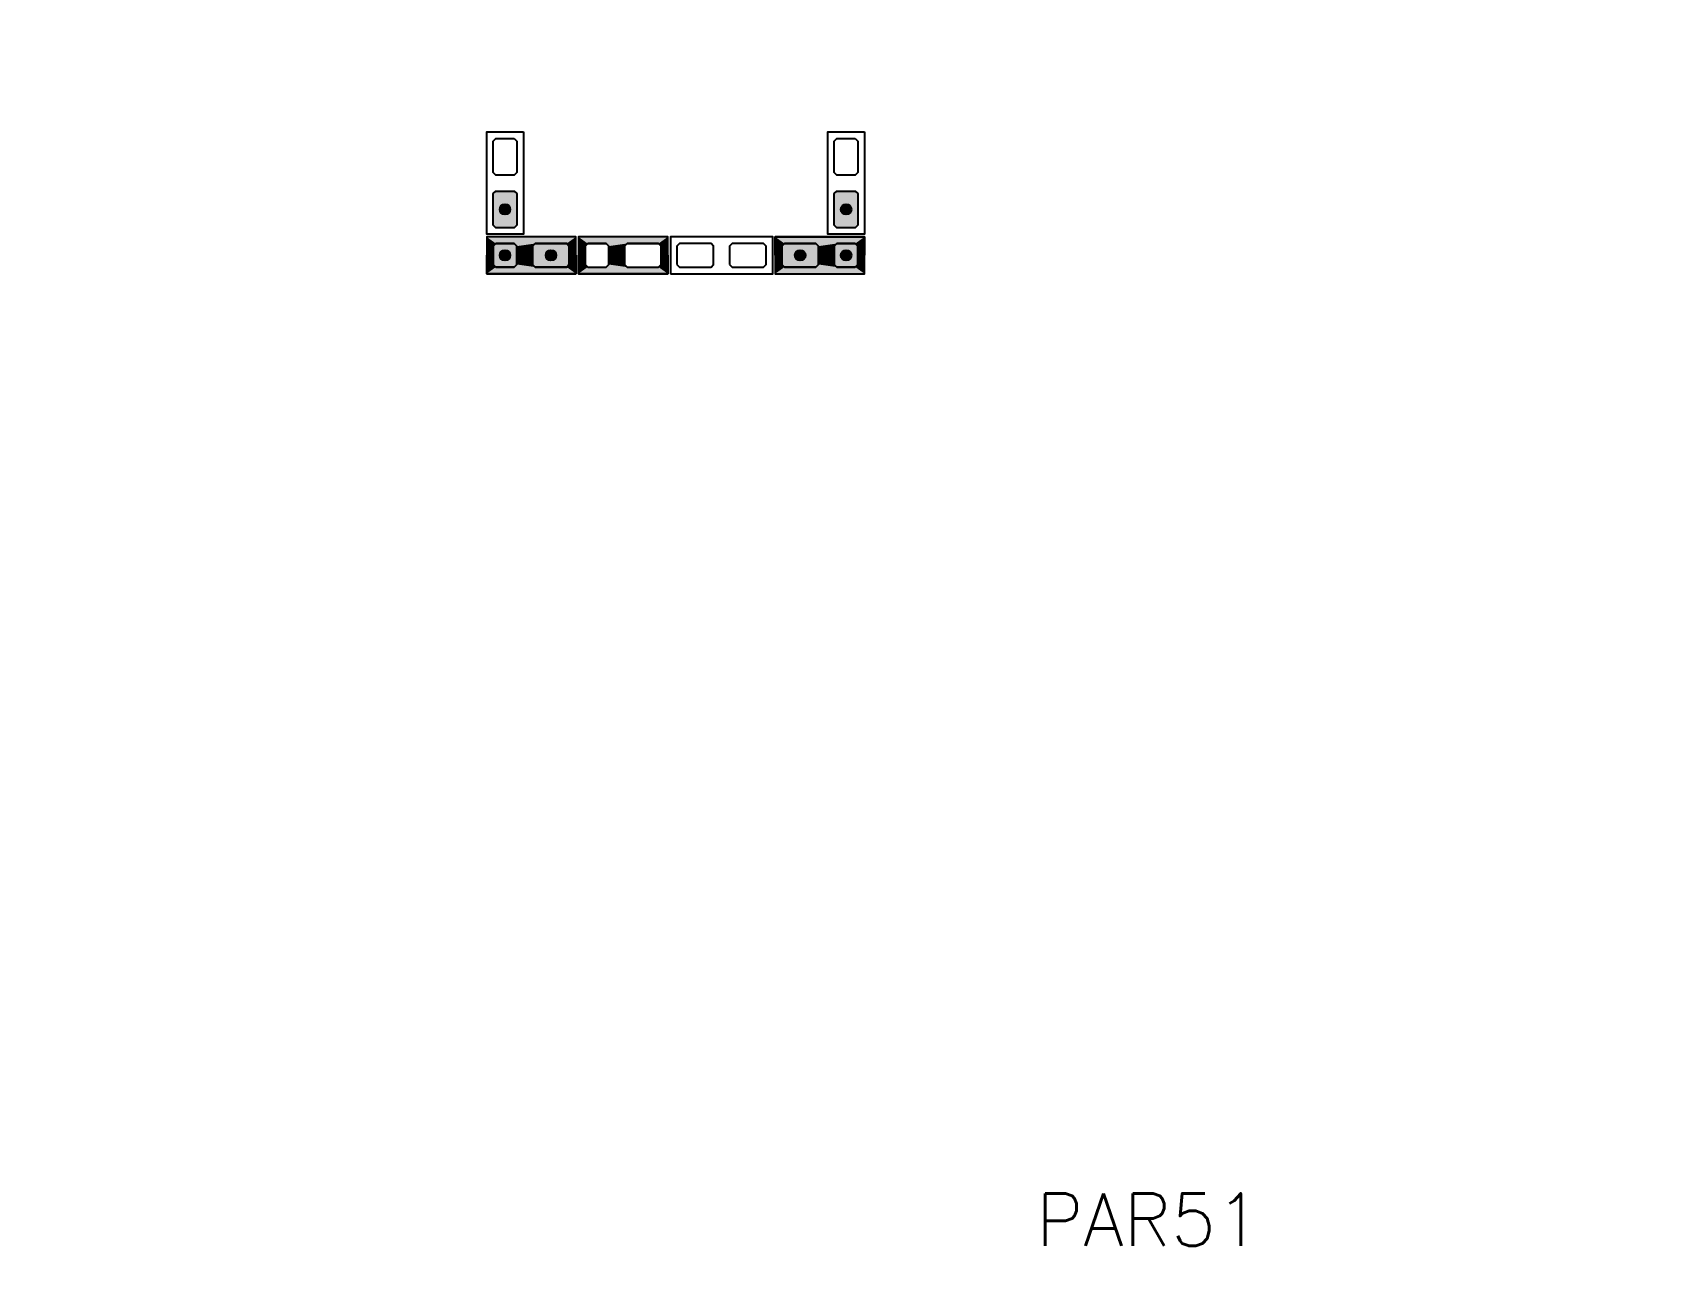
# Model space of a CAD drawing. Extents: x -1.9 to 86, y -1.6 to 60.9.
# Drawn here: x 38.64 to 51.03, y 21.59 to 30.92 of the extents above; entities that cross this region are included whole.
import ezdxf

# ---------------------------------------------------------------- set-up
doc = ezdxf.new("R2010")
doc.units = 0
doc.header["$MEASUREMENT"] = 0
for name, color, linetype in [('PENA_01', 1, 'CONTINUOUS'), ('PENA_02', 2, 'CONTINUOUS'), ('PENA_03', 3, 'CONTINUOUS'), ('PENA_06', 6, 'CONTINUOUS'), ('PENA_11', 252, 'CONTINUOUS'), ('PENA_21', 100, 'CONTINUOUS')]:
    doc.layers.add(name, color=color, linetype=linetype)
doc.styles.get("Standard").update_dxf_attribs({"font": 'ROMANS.SHX'})

msp = doc.modelspace()

# ---------------------------------------------------------------- linework, layer by layer
at = {"layer": 'PENA_01', "linetype": 'Continuous'}
for points in [[(42.308277, 30.112103), (42.328277, 30.092103), (42.328277, 29.852103), (42.308277, 29.832103), (42.168277, 29.832103), (42.148277, 29.852103), (42.148277, 30.092103), (42.168277, 30.112103), (42.308277, 30.112103)], [(44.907754, 30.112103), (44.927754, 30.092103), (44.927754, 29.852103), (44.907754, 29.832103), (44.767754, 29.832103), (44.747754, 29.852103), (44.747754, 30.092103), (44.767754, 30.112103), (44.907754, 30.112103)], [(42.308277, 29.712103), (42.328277, 29.692103), (42.328277, 29.452103), (42.308277, 29.432103), (42.168277, 29.432103), (42.148277, 29.452103), (42.148277, 29.692103), (42.168277, 29.712103), (42.308277, 29.712103)], [(44.907754, 29.712103), (44.927754, 29.692103), (44.927754, 29.452103), (44.907754, 29.432103), (44.767754, 29.432103), (44.747754, 29.452103), (44.747754, 29.692103), (44.767754, 29.712103), (44.907754, 29.712103)], [(42.168277, 29.132103), (42.308277, 29.132103), (42.328277, 29.152103), (42.328277, 29.292103), (42.308277, 29.312103), (42.168277, 29.312103), (42.148277, 29.292103), (42.148277, 29.152103), (42.168277, 29.132103)], [(42.468277, 29.132103), (42.708277, 29.132103), (42.728277, 29.152103), (42.728277, 29.292103), (42.708277, 29.312103), (42.468277, 29.312103), (42.448277, 29.292103), (42.448277, 29.152103), (42.468277, 29.132103)], [(42.868277, 29.132103), (43.008277, 29.132103), (43.028277, 29.152103), (43.028277, 29.292103), (43.008277, 29.312103), (42.868277, 29.312103), (42.848277, 29.292103), (42.848277, 29.152103), (42.868277, 29.132103)], [(43.168277, 29.132103), (43.408277, 29.132103), (43.428277, 29.152103), (43.428277, 29.292103), (43.408277, 29.312103), (43.168277, 29.312103), (43.148277, 29.292103), (43.148277, 29.152103), (43.168277, 29.132103)], [(43.548277, 29.152103), (43.568277, 29.132103), (43.808277, 29.132103), (43.828277, 29.152103), (43.828277, 29.292103), (43.808277, 29.312103), (43.568277, 29.312103), (43.548277, 29.292103), (43.548277, 29.152103)], [(43.948277, 29.152103), (43.968277, 29.132103), (44.208277, 29.132103), (44.228277, 29.152103), (44.228277, 29.292103), (44.208277, 29.312103), (43.968277, 29.312103), (43.948277, 29.292103), (43.948277, 29.152103)], [(44.607754, 29.312103), (44.367754, 29.312103), (44.347754, 29.292103), (44.347754, 29.152103), (44.367754, 29.132103), (44.607754, 29.132103), (44.627754, 29.152103), (44.627754, 29.292103), (44.607754, 29.312103)], [(44.907754, 29.312103), (44.767754, 29.312103), (44.747754, 29.292103), (44.747754, 29.152103), (44.767754, 29.132103), (44.907754, 29.132103), (44.927754, 29.152103), (44.927754, 29.292103), (44.907754, 29.312103)]]:
    msp.add_lwpolyline(points, dxfattribs=at)
at = {"layer": 'PENA_02', "linetype": 'Continuous'}
for points in [[(42.378277, 30.162103), (42.378277, 29.382103), (42.098277, 29.382103), (42.098277, 30.162103), (42.378277, 30.162103)], [(44.977754, 30.162103), (44.977754, 29.382103), (44.697754, 29.382103), (44.697754, 30.162103), (44.977754, 30.162103)], [(42.098277, 29.082103), (42.778277, 29.082103), (42.778277, 29.362103), (42.098277, 29.362103), (42.098277, 29.082103)], [(42.798277, 29.082103), (43.478277, 29.082103), (43.478277, 29.362103), (42.798277, 29.362103), (42.798277, 29.082103)], [(43.498277, 29.082103), (44.278277, 29.082103), (44.278277, 29.362103), (43.498277, 29.362103), (43.498277, 29.082103)], [(44.977754, 29.362103), (44.297754, 29.362103), (44.297754, 29.082103), (44.977754, 29.082103), (44.977754, 29.362103)]]:
    msp.add_lwpolyline(points, dxfattribs=at)
at = {"layer": 'PENA_03', "linetype": 'Continuous'}
for points in [[(42.168277, 29.432103), (42.148277, 29.452103), (42.148277, 29.692103), (42.168277, 29.712103), (42.308277, 29.712103), (42.328277, 29.692103), (42.328277, 29.452103), (42.308277, 29.432103), (42.168277, 29.432103)], [(44.767754, 29.432103), (44.747754, 29.452103), (44.747754, 29.692103), (44.767754, 29.712103), (44.907754, 29.712103), (44.927754, 29.692103), (44.927754, 29.452103), (44.907754, 29.432103), (44.767754, 29.432103)], [(42.328277, 29.152103), (42.308277, 29.132103), (42.168277, 29.132103), (42.148277, 29.152103), (42.148277, 29.292103), (42.168277, 29.312103), (42.308277, 29.312103), (42.328277, 29.292103), (42.328277, 29.152103)], [(42.728277, 29.152103), (42.708277, 29.132103), (42.468277, 29.132103), (42.448277, 29.152103), (42.448277, 29.292103), (42.468277, 29.312103), (42.708277, 29.312103), (42.728277, 29.292103), (42.728277, 29.152103)], [(44.627754, 29.152103), (44.607754, 29.132103), (44.367754, 29.132103), (44.347754, 29.152103), (44.347754, 29.292103), (44.367754, 29.312103), (44.607754, 29.312103), (44.627754, 29.292103), (44.627754, 29.152103)], [(44.927754, 29.152103), (44.907754, 29.132103), (44.767754, 29.132103), (44.747754, 29.152103), (44.747754, 29.292103), (44.767754, 29.312103), (44.907754, 29.312103), (44.927754, 29.292103), (44.927754, 29.152103)]]:
    msp.add_lwpolyline(points, dxfattribs=at)
for centre in [(42.238277, 29.572103), (44.837754, 29.572103), (42.238277, 29.222103), (42.588277, 29.222103), (44.487754, 29.222103), (44.837754, 29.222103)]:
    msp.add_circle(centre, 0.04, dxfattribs=at)
for points in [[(42.278277, 29.572103), (42.218277, 29.606744), (42.200689, 29.585784)], [(42.278277, 29.572103), (42.200689, 29.585784), (42.200689, 29.558422)], [(42.278277, 29.572103), (42.200689, 29.558422), (42.218277, 29.537462)], [(42.278277, 29.572103), (42.245223, 29.611495), (42.218277, 29.606744)], [(42.278277, 29.572103), (42.218277, 29.537462), (42.245223, 29.532711)], [(42.278277, 29.572103), (42.268919, 29.597815), (42.245223, 29.611495)], [(42.278277, 29.572103), (42.245223, 29.532711), (42.268919, 29.546392)], [(42.278277, 29.572103), (42.268919, 29.546392), (42.278277, 29.572103)], [(44.877754, 29.572103), (44.817754, 29.606744), (44.800167, 29.585784)], [(44.877754, 29.572103), (44.800167, 29.585784), (44.800167, 29.558422)], [(44.877754, 29.572103), (44.800167, 29.558422), (44.817754, 29.537462)], [(44.877754, 29.572103), (44.8447, 29.611495), (44.817754, 29.606744)], [(44.877754, 29.572103), (44.817754, 29.537462), (44.8447, 29.532711)], [(44.877754, 29.572103), (44.868396, 29.597815), (44.8447, 29.611495)], [(44.877754, 29.572103), (44.8447, 29.532711), (44.868396, 29.546392)], [(44.877754, 29.572103), (44.868396, 29.546392), (44.877754, 29.572103)], [(42.278277, 29.222103), (42.218277, 29.256744), (42.200689, 29.235784)], [(42.278277, 29.222103), (42.245223, 29.261495), (42.218277, 29.256744)], [(42.278277, 29.222103), (42.268919, 29.247815), (42.245223, 29.261495)], [(42.628277, 29.222103), (42.568277, 29.256744), (42.550689, 29.235784)], [(42.628277, 29.222103), (42.595223, 29.261495), (42.568277, 29.256744)], [(42.628277, 29.222103), (42.618919, 29.247815), (42.595223, 29.261495)], [(44.527754, 29.222103), (44.467754, 29.256744), (44.450167, 29.235784)], [(44.527754, 29.222103), (44.4947, 29.261495), (44.467754, 29.256744)], [(44.527754, 29.222103), (44.518396, 29.247815), (44.4947, 29.261495)], [(44.877754, 29.222103), (44.817754, 29.256744), (44.800167, 29.235784)], [(44.877754, 29.222103), (44.8447, 29.261495), (44.817754, 29.256744)], [(44.877754, 29.222103), (44.868396, 29.247815), (44.8447, 29.261495)], [(42.278277, 29.222103), (42.200689, 29.235784), (42.200689, 29.208422)], [(42.278277, 29.222103), (42.200689, 29.208422), (42.218277, 29.187462)], [(42.278277, 29.222103), (42.218277, 29.187462), (42.245223, 29.182711)], [(42.278277, 29.222103), (42.245223, 29.182711), (42.268919, 29.196392)], [(42.278277, 29.222103), (42.268919, 29.196392), (42.278277, 29.222103)], [(42.628277, 29.222103), (42.550689, 29.235784), (42.550689, 29.208422)], [(42.628277, 29.222103), (42.550689, 29.208422), (42.568277, 29.187462)], [(42.628277, 29.222103), (42.568277, 29.187462), (42.595223, 29.182711)], [(42.628277, 29.222103), (42.595223, 29.182711), (42.618919, 29.196392)], [(42.628277, 29.222103), (42.618919, 29.196392), (42.628277, 29.222103)], [(44.527754, 29.222103), (44.450167, 29.235784), (44.450167, 29.208422)], [(44.527754, 29.222103), (44.450167, 29.208422), (44.467754, 29.187462)], [(44.527754, 29.222103), (44.467754, 29.187462), (44.4947, 29.182711)], [(44.527754, 29.222103), (44.4947, 29.182711), (44.518396, 29.196392)], [(44.527754, 29.222103), (44.518396, 29.196392), (44.527754, 29.222103)], [(44.877754, 29.222103), (44.800167, 29.235784), (44.800167, 29.208422)], [(44.877754, 29.222103), (44.800167, 29.208422), (44.817754, 29.187462)], [(44.877754, 29.222103), (44.817754, 29.187462), (44.8447, 29.182711)], [(44.877754, 29.222103), (44.8447, 29.182711), (44.868396, 29.196392)], [(44.877754, 29.222103), (44.868396, 29.196392), (44.877754, 29.222103)]]:
    msp.add_solid(points, dxfattribs=at)
at = {"layer": 'PENA_11', "linetype": 'Continuous'}
for points in [[(42.168277, 29.432103), (42.148277, 29.692103), (42.168277, 29.712103)], [(42.168277, 29.432103), (42.148277, 29.452103), (42.148277, 29.692103)], [(42.168277, 29.432103), (42.168277, 29.712103), (42.308277, 29.712103)], [(42.168277, 29.432103), (42.308277, 29.712103), (42.328277, 29.692103)], [(42.168277, 29.432103), (42.328277, 29.692103), (42.328277, 29.452103)], [(44.767754, 29.432103), (44.747754, 29.692103), (44.767754, 29.712103)], [(44.767754, 29.432103), (44.747754, 29.452103), (44.747754, 29.692103)], [(44.767754, 29.432103), (44.767754, 29.712103), (44.907754, 29.712103)], [(44.767754, 29.432103), (44.907754, 29.712103), (44.927754, 29.692103)], [(44.767754, 29.432103), (44.927754, 29.692103), (44.927754, 29.452103)], [(42.168277, 29.432103), (42.328277, 29.452103), (42.308277, 29.432103)], [(42.168277, 29.432103), (42.308277, 29.432103), (42.168277, 29.432103)], [(44.767754, 29.432103), (44.927754, 29.452103), (44.907754, 29.432103)], [(44.767754, 29.432103), (44.907754, 29.432103), (44.767754, 29.432103)], [(42.328277, 29.152103), (42.148277, 29.292103), (42.168277, 29.312103)], [(42.328277, 29.152103), (42.148277, 29.152103), (42.148277, 29.292103)], [(42.328277, 29.152103), (42.168277, 29.312103), (42.308277, 29.312103)], [(42.328277, 29.152103), (42.308277, 29.312103), (42.328277, 29.292103)], [(42.328277, 29.152103), (42.328277, 29.292103), (42.328277, 29.152103)], [(42.728277, 29.152103), (42.448277, 29.292103), (42.468277, 29.312103)], [(42.728277, 29.152103), (42.448277, 29.152103), (42.448277, 29.292103)], [(42.728277, 29.152103), (42.468277, 29.312103), (42.708277, 29.312103)], [(42.728277, 29.152103), (42.708277, 29.312103), (42.728277, 29.292103)], [(42.728277, 29.152103), (42.728277, 29.292103), (42.728277, 29.152103)], [(44.627754, 29.152103), (44.347754, 29.292103), (44.367754, 29.312103)], [(44.627754, 29.152103), (44.347754, 29.152103), (44.347754, 29.292103)], [(44.627754, 29.152103), (44.367754, 29.312103), (44.607754, 29.312103)], [(44.627754, 29.152103), (44.607754, 29.312103), (44.627754, 29.292103)], [(44.627754, 29.152103), (44.627754, 29.292103), (44.627754, 29.152103)], [(44.927754, 29.152103), (44.747754, 29.292103), (44.767754, 29.312103)], [(44.927754, 29.152103), (44.747754, 29.152103), (44.747754, 29.292103)], [(44.927754, 29.152103), (44.767754, 29.312103), (44.907754, 29.312103)], [(44.927754, 29.152103), (44.907754, 29.312103), (44.927754, 29.292103)], [(44.927754, 29.152103), (44.927754, 29.292103), (44.927754, 29.152103)], [(42.328277, 29.152103), (42.168277, 29.132103), (42.148277, 29.152103)], [(42.328277, 29.152103), (42.308277, 29.132103), (42.168277, 29.132103)], [(42.728277, 29.152103), (42.468277, 29.132103), (42.448277, 29.152103)], [(42.728277, 29.152103), (42.708277, 29.132103), (42.468277, 29.132103)], [(44.627754, 29.152103), (44.367754, 29.132103), (44.347754, 29.152103)], [(44.627754, 29.152103), (44.607754, 29.132103), (44.367754, 29.132103)], [(44.927754, 29.152103), (44.767754, 29.132103), (44.747754, 29.152103)], [(44.927754, 29.152103), (44.907754, 29.132103), (44.767754, 29.132103)]]:
    msp.add_solid(points, dxfattribs=at)
at = {"layer": 'PENA_21', "linetype": 'Continuous'}
for points in [[(42.098277, 29.222103), (42.148277, 29.222103), (42.148277, 29.292103), (42.168277, 29.312103), (42.308277, 29.312103), (42.328277, 29.292103), (42.328277, 29.222103), (42.448277, 29.222103), (42.448277, 29.292103), (42.468277, 29.312103), (42.708277, 29.312103), (42.728277, 29.292103), (42.728277, 29.222103), (42.778277, 29.222103), (42.778277, 29.362103), (42.098277, 29.362103), (42.098277, 29.222103)], [(42.798277, 29.222103), (42.848277, 29.222103), (42.848277, 29.292103), (42.868277, 29.312103), (43.008277, 29.312103), (43.028277, 29.292103), (43.028277, 29.222103), (43.148277, 29.222103), (43.148277, 29.292103), (43.168277, 29.312103), (43.408277, 29.312103), (43.428277, 29.292103), (43.428277, 29.222103), (43.478277, 29.222103), (43.478277, 29.362103), (42.798277, 29.362103), (42.798277, 29.222103)], [(44.977754, 29.222103), (44.927754, 29.222103), (44.927754, 29.292103), (44.907754, 29.312103), (44.767754, 29.312103), (44.747754, 29.292103), (44.747754, 29.222103), (44.627754, 29.222103), (44.627754, 29.292103), (44.607754, 29.312103), (44.367754, 29.312103), (44.347754, 29.292103), (44.347754, 29.222103), (44.297754, 29.222103), (44.297754, 29.362103), (44.977754, 29.362103), (44.977754, 29.222103)], [(42.098277, 29.222103), (42.148277, 29.222103), (42.148277, 29.152103), (42.168277, 29.132103), (42.308277, 29.132103), (42.328277, 29.152103), (42.328277, 29.222103), (42.448277, 29.222103), (42.448277, 29.152103), (42.468277, 29.132103), (42.708277, 29.132103), (42.728277, 29.152103), (42.728277, 29.222103), (42.778277, 29.222103), (42.778277, 29.082103), (42.098277, 29.082103), (42.098277, 29.222103)], [(42.798277, 29.222103), (42.848277, 29.222103), (42.848277, 29.152103), (42.868277, 29.132103), (43.008277, 29.132103), (43.028277, 29.152103), (43.028277, 29.222103), (43.148277, 29.222103), (43.148277, 29.152103), (43.168277, 29.132103), (43.408277, 29.132103), (43.428277, 29.152103), (43.428277, 29.222103), (43.478277, 29.222103), (43.478277, 29.082103), (42.798277, 29.082103), (42.798277, 29.222103)], [(44.977754, 29.222103), (44.927754, 29.222103), (44.927754, 29.152103), (44.907754, 29.132103), (44.767754, 29.132103), (44.747754, 29.152103), (44.747754, 29.222103), (44.627754, 29.222103), (44.627754, 29.152103), (44.607754, 29.132103), (44.367754, 29.132103), (44.347754, 29.152103), (44.347754, 29.222103), (44.297754, 29.222103), (44.297754, 29.082103), (44.977754, 29.082103), (44.977754, 29.222103)]]:
    msp.add_lwpolyline(points, dxfattribs=at)
for points in [[(42.778277, 29.362103), (42.098277, 29.362103), (42.168277, 29.312103)], [(42.098277, 29.362103), (42.098277, 29.222103), (42.148277, 29.222103)], [(42.098277, 29.362103), (42.148277, 29.222103), (42.148277, 29.292103)], [(42.098277, 29.362103), (42.148277, 29.292103), (42.168277, 29.312103)], [(42.778277, 29.362103), (42.168277, 29.312103), (42.308277, 29.312103)], [(42.778277, 29.362103), (42.308277, 29.312103), (42.328277, 29.292103)], [(42.778277, 29.362103), (42.328277, 29.292103), (42.468277, 29.312103)], [(42.328277, 29.292103), (42.448277, 29.292103), (42.468277, 29.312103)], [(42.328277, 29.292103), (42.328277, 29.222103), (42.448277, 29.222103)], [(42.328277, 29.292103), (42.448277, 29.222103), (42.448277, 29.292103)], [(42.778277, 29.362103), (42.468277, 29.312103), (42.708277, 29.312103)], [(42.778277, 29.362103), (42.708277, 29.312103), (42.728277, 29.292103)], [(42.778277, 29.362103), (42.728277, 29.292103), (42.778277, 29.222103)], [(42.778277, 29.222103), (42.728277, 29.292103), (42.728277, 29.222103)], [(43.478277, 29.362103), (42.798277, 29.362103), (42.868277, 29.312103)], [(42.798277, 29.362103), (42.798277, 29.222103), (42.848277, 29.222103)], [(42.798277, 29.362103), (42.848277, 29.222103), (42.848277, 29.292103)], [(42.798277, 29.362103), (42.848277, 29.292103), (42.868277, 29.312103)], [(43.478277, 29.362103), (42.868277, 29.312103), (43.008277, 29.312103)], [(43.478277, 29.362103), (43.008277, 29.312103), (43.028277, 29.292103)], [(43.478277, 29.362103), (43.028277, 29.292103), (43.168277, 29.312103)], [(43.028277, 29.292103), (43.148277, 29.292103), (43.168277, 29.312103)], [(43.028277, 29.292103), (43.028277, 29.222103), (43.148277, 29.222103)], [(43.028277, 29.292103), (43.148277, 29.222103), (43.148277, 29.292103)], [(43.478277, 29.362103), (43.168277, 29.312103), (43.408277, 29.312103)], [(43.478277, 29.362103), (43.408277, 29.312103), (43.428277, 29.292103)], [(43.478277, 29.362103), (43.428277, 29.292103), (43.478277, 29.222103)], [(43.478277, 29.222103), (43.428277, 29.292103), (43.428277, 29.222103)], [(44.367754, 29.312103), (44.347754, 29.292103), (44.297754, 29.362103)], [(44.367754, 29.312103), (44.297754, 29.362103), (44.977754, 29.362103)], [(44.347754, 29.222103), (44.297754, 29.222103), (44.297754, 29.362103)], [(44.347754, 29.222103), (44.297754, 29.362103), (44.347754, 29.292103)], [(44.367754, 29.312103), (44.977754, 29.362103), (44.607754, 29.312103)], [(44.627754, 29.292103), (44.607754, 29.312103), (44.977754, 29.362103)], [(44.627754, 29.292103), (44.977754, 29.362103), (44.767754, 29.312103)], [(44.627754, 29.292103), (44.767754, 29.312103), (44.747754, 29.292103)], [(44.627754, 29.292103), (44.747754, 29.292103), (44.747754, 29.222103)], [(44.627754, 29.292103), (44.747754, 29.222103), (44.627754, 29.222103)], [(44.767754, 29.312103), (44.977754, 29.362103), (44.907754, 29.312103)], [(44.927754, 29.292103), (44.907754, 29.312103), (44.977754, 29.362103)], [(44.927754, 29.292103), (44.977754, 29.362103), (44.977754, 29.222103)], [(44.927754, 29.292103), (44.977754, 29.222103), (44.927754, 29.222103)], [(42.148277, 29.152103), (42.098277, 29.082103), (42.098277, 29.222103)], [(42.148277, 29.152103), (42.098277, 29.222103), (42.148277, 29.222103)], [(42.148277, 29.152103), (42.168277, 29.132103), (42.098277, 29.082103)], [(42.778277, 29.082103), (42.098277, 29.082103), (42.168277, 29.132103)], [(42.778277, 29.082103), (42.168277, 29.132103), (42.308277, 29.132103)], [(42.778277, 29.082103), (42.308277, 29.132103), (42.328277, 29.152103)], [(42.328277, 29.222103), (42.448277, 29.222103), (42.448277, 29.152103)], [(42.328277, 29.222103), (42.448277, 29.152103), (42.468277, 29.132103)], [(42.328277, 29.222103), (42.468277, 29.132103), (42.328277, 29.152103)], [(42.778277, 29.082103), (42.328277, 29.152103), (42.468277, 29.132103)], [(42.778277, 29.082103), (42.468277, 29.132103), (42.708277, 29.132103)], [(42.778277, 29.082103), (42.708277, 29.132103), (42.728277, 29.152103)], [(42.778277, 29.082103), (42.728277, 29.152103), (42.728277, 29.222103)], [(42.778277, 29.082103), (42.728277, 29.222103), (42.778277, 29.222103)], [(42.848277, 29.152103), (42.798277, 29.082103), (42.798277, 29.222103)], [(42.848277, 29.152103), (42.798277, 29.222103), (42.848277, 29.222103)], [(42.848277, 29.152103), (42.868277, 29.132103), (42.798277, 29.082103)], [(43.478277, 29.082103), (42.798277, 29.082103), (42.868277, 29.132103)], [(43.478277, 29.082103), (42.868277, 29.132103), (43.008277, 29.132103)], [(43.478277, 29.082103), (43.008277, 29.132103), (43.028277, 29.152103)], [(43.028277, 29.222103), (43.148277, 29.222103), (43.148277, 29.152103)], [(43.028277, 29.222103), (43.148277, 29.152103), (43.168277, 29.132103)], [(43.028277, 29.222103), (43.168277, 29.132103), (43.028277, 29.152103)], [(43.478277, 29.082103), (43.028277, 29.152103), (43.168277, 29.132103)], [(43.478277, 29.082103), (43.168277, 29.132103), (43.408277, 29.132103)], [(43.478277, 29.082103), (43.408277, 29.132103), (43.428277, 29.152103)], [(43.478277, 29.082103), (43.428277, 29.152103), (43.428277, 29.222103)], [(43.478277, 29.082103), (43.428277, 29.222103), (43.478277, 29.222103)], [(44.297754, 29.082103), (44.347754, 29.152103), (44.297754, 29.222103)], [(44.347754, 29.152103), (44.347754, 29.222103), (44.297754, 29.222103)], [(44.367754, 29.132103), (44.347754, 29.152103), (44.297754, 29.082103)], [(44.977754, 29.082103), (44.367754, 29.132103), (44.297754, 29.082103)], [(44.607754, 29.132103), (44.367754, 29.132103), (44.977754, 29.082103)], [(44.627754, 29.152103), (44.607754, 29.132103), (44.977754, 29.082103)], [(44.627754, 29.222103), (44.627754, 29.152103), (44.767754, 29.132103)], [(44.627754, 29.222103), (44.767754, 29.132103), (44.747754, 29.152103)], [(44.627754, 29.222103), (44.747754, 29.152103), (44.747754, 29.222103)], [(44.977754, 29.082103), (44.767754, 29.132103), (44.627754, 29.152103)], [(44.977754, 29.082103), (44.907754, 29.132103), (44.767754, 29.132103)], [(44.977754, 29.082103), (44.927754, 29.152103), (44.907754, 29.132103)], [(44.977754, 29.082103), (44.977754, 29.222103), (44.927754, 29.222103)], [(44.977754, 29.082103), (44.927754, 29.222103), (44.927754, 29.152103)]]:
    msp.add_solid(points, dxfattribs=at)

# ---------------------------------------------------------------- texts
at = {"layer": 'PENA_06', "linetype": 'Continuous'}
msp.add_text('PAR51', height=0.4, dxfattribs=at).set_placement((46.285997, 21.673706))

doc.saveas('drawing.dxf')
